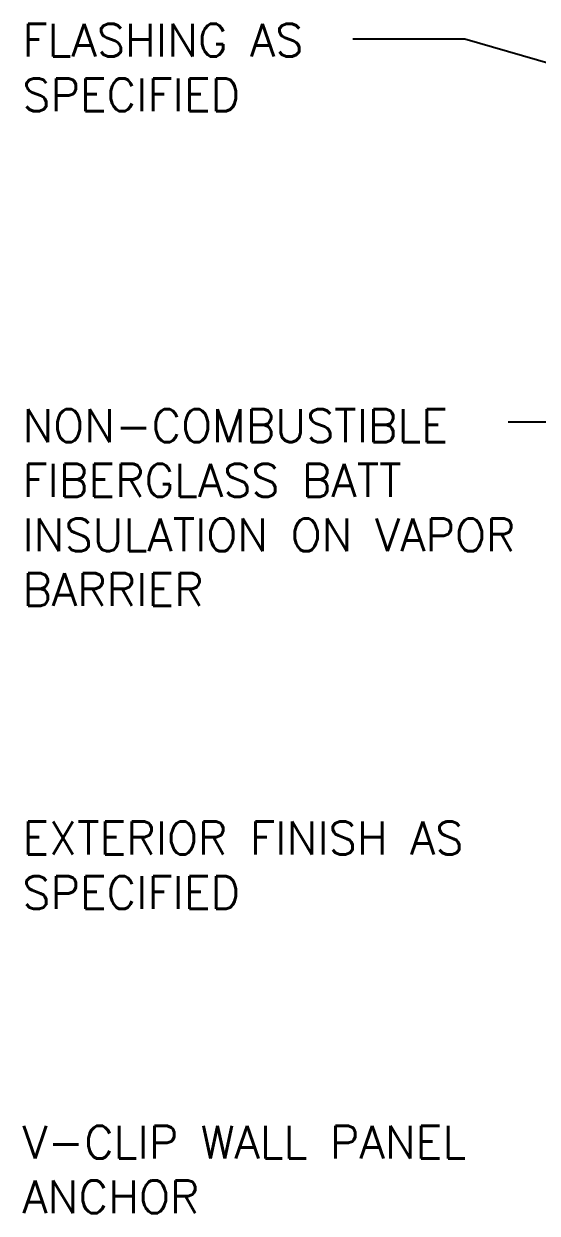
# Model space of a CAD drawing. Header units: inches. Extents: x 98 to 210, y 121 to 199.
# Drawn here: x 155.48 to 167.23, y 171.63 to 198.86 of the extents above; entities that cross this region are included whole.
import ezdxf

# ---------------------------------------------------------------- set-up
doc = ezdxf.new("R2010")
doc.units = ezdxf.units.IN
doc.header["$LTSCALE"] = 0.5
doc.header["$MEASUREMENT"] = 0
doc.layers.add('TEXT', color=4, linetype='Continuous')
doc.styles.add('DIM', font='romans.shx', dxfattribs={"width": 0.7})
doc.styles.add('ROMANS', font='romans.shx', dxfattribs={"height": 0.75})
doc.dimstyles.new('ext_12', dxfattribs={"dimscale": 12, "dimtxt": 0.09375, "dimasz": 0.09375, "dimexe": 0.09375, "dimexo": 0.0625, "dimgap": 0.0625, "dimtad": 1, "dimdec": 1, "dimzin": 3, "dimdsep": 46, "dimlunit": 4, "dimtxsty": 'DIM', "dimcen": 0.09, "dimdle": 0.09375, "dimclrt": 4, "dimadec": 0, "dimazin": 0, "dimtfac": 1, "dimtdec": 1, "dimtmove": 2, "dimatfit": 3, "dimfxl": 1, "dimfrac": 2, "dimtolj": 1, "dimtzin": 0, "dimarcsym": 0})

msp = doc.modelspace()

# ---------------------------------------------------------------- texts
at = {"layer": 'TEXT', "char_height": 0.75, "style": 'ROMANS'}
for s, insert, width, attachment_point in [('FLASHING AS \\PSPECIFIED', (155.446, 198.859), 8.7776, 1), ('NON-COMBUSTIBLE\\PFIBERGLASS BATT INSULATION ON VAPOR BARRIER', (155.446, 190.035), 12.44051, 1), ('EXTERIOR FINISH AS SPECIFIED', (155.446, 179.598), 14.56426, 4), ('V-CLIP WALL PANEL ANCHOR', (155.446, 173.635), 12.44051, 1)]:
    msp.add_mtext(s, dxfattribs=dict(at, insert=insert, width=width, attachment_point=attachment_point))

# ---------------------------------------------------------------- leaders
at = {"layer": 'TEXT'}
for points, override in [([(172.972, 196.354), (165.569, 198.506), (163.009, 198.506)], {"dimgap": 0.0625, "dimtad": 0}), ([(178.241, 192.87), (170.805, 189.74), (166.565, 189.74)], {"dimtad": 0})]:
    msp.add_leader(points, dimstyle='ext_12', override=override, dxfattribs=at)

doc.saveas('drawing.dxf')
